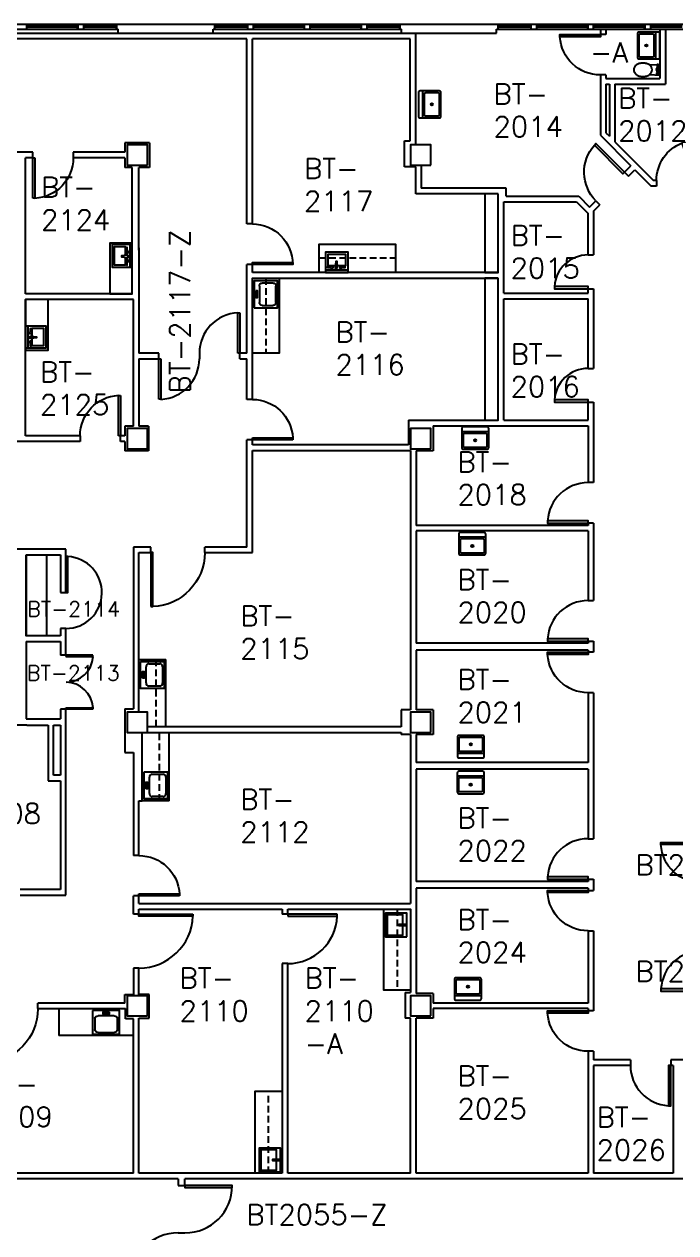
# Model space of a CAD drawing. Extents: x 2988 to 7122, y 18116 to 20102.
# Drawn here: x 4992 to 5572, y 18862 to 19938 of the extents above; entities that cross this region are included whole.
import ezdxf

# ---------------------------------------------------------------- set-up
doc = ezdxf.new("R2010")
doc.units = 0
doc.header["$LTSCALE"] = 48
doc.header["$MEASUREMENT"] = 0
doc.linetypes.add('CENTER', pattern=[2, 1.25, -0.25, 0.25, -0.25])
doc.linetypes.add('HIDDEN2', pattern=[0.1875, 0.125, -0.0625])
doc.layers.get('0').update_dxf_attribs({"linetype": 'CONTINUOUS'})
for name, color, linetype in [('ARDOOR', 7, 'CONTINUOUS'), ('ARROOMNO', 4, 'CONTINUOUS'), ('ARWALL', 7, 'CONTINUOUS'), ('COL', 14, 'CONTINUOUS'), ('EXWALL', 8, 'CONTINUOUS'), ('EXWINDOW', 8, 'CONTINUOUS'), ('MILL', 1, 'CONTINUOUS'), ('MPFIXTURE', 3, 'CONTINUOUS')]:
    doc.layers.add(name, color=color, linetype=linetype)
doc.styles.add('ROMANS', font='romans.shx', dxfattribs={"height": 18})

# ---------------------------------------------------------------- blocks, each defined once
blk = doc.blocks.new('A$C293226A2')
at = {"layer": 'MPFIXTURE'}
for points in [[(0, 18.5), (0, 1.5, 0.414214), (1.5, 0), (22.5, 0, 0.414214), (24, 1.5), (24, 18.5, 0.414214), (22.5, 20), (1.5, 20, 0.414214)], [(22.5, 13.5), (22.5, 2.5, -0.414214), (21.5, 1.5), (2.5, 1.5, -0.414214), (1.5, 2.5), (1.5, 13.5, -0.414214), (2.5, 14.5), (21.5, 14.5, -0.414214)]]:
    blk.add_lwpolyline(points, format="xyb", close=True, dxfattribs=at)
blk.add_lwpolyline([(0, 16), (24, 16)], dxfattribs=at)
for radius in [1, 0.5]:
    blk.add_circle((12, 8), radius, dxfattribs=at)
blk = doc.blocks.new('A$C6C874B1C')
at = {"rotation": 180}
blk.add_blockref('A$C293226A2', (24, 20), dxfattribs=at)
blk = doc.blocks.new('A$C72810195')
at = {"rotation": 270}
blk.add_blockref('A$C6C874B1C', (0, 24), dxfattribs=at)
blk = doc.blocks.new('A$C3389074C')
at = {"rotation": 180}
blk.add_blockref('A$C72810195', (20, 24), dxfattribs=at)
blk = doc.blocks.new('PSYWC1P')
at = {"linetype": 'CONTINUOUS'}
for p, q in [((10.8, 5), (0, 5.6)), ((0.7, 4.6), (0, 4.6)), ((0.7, 3.6), (0, 3.6)), ((1.3, 4.7), (0.8, 4.7)), ((0.8, 3.5), (1.3, 3.5)), ((2.7, 1.3), (2.7, 1.1)), ((1.8, -5.5), (0, -5.6)), ((10.8, -5), (2.5, -5.4))]:
    blk.add_line(p, q, dxfattribs=at)
for p, q in [((1.3, 1.8), (1.3, 1.6)), ((1.7, 1.9), (1.4, 1.9)), ((1.4, 1.5), (1.7, 1.5)), ((1.7, 1.9), (1.7, 3.4)), ((1.7, 1.5), (1.7, 1.5)), ((1.7, 1.1), (1.7, 1.5)), ((2.7, 1.9), (2.7, 3.4)), ((3, 1.9), (2.7, 1.9)), ((2.7, 1.5), (2.7, 1.5)), ((2.7, 1.1), (2.7, 1.5)), ((2.7, 1.5), (3, 1.5)), ((3.5, 4.7), (3, 4.7)), ((3, 3.5), (3.5, 3.5)), ((3, 1.6), (3, 1.8)), ((3.6, 3.6), (3.6, 4.6)), ((1.3, -1.9), (1.3, -2.1)), ((1.6, -1.8), (1.4, -1.8)), ((1.4, -2.2), (1.6, -2.2)), ((1.6, -1.8), (1.6, -1.6)), ((2.7, -1.6), (2.7, -1.8)), ((3, -1.8), (2.7, -1.8)), ((2.7, -2.2), (3, -2.2)), ((3, -2.1), (3, -1.9))]:
    blk.add_line(p, q)
for points in [[(3, 4.7, 0.025815), (3, 4.7, 0.069134), (2.6, 4.8, 0.055334), (2.2, 4.9, 0.055334), (1.7, 4.8, 0.069134), (1.4, 4.7, 0.025815), (1.3, 4.7, 0.164444)], [(1.3, 3.5, 0.025815), (1.4, 3.5, 0.069134), (1.7, 3.4, 0.055334), (2.2, 3.3, 0.055334)], [(2.2, 3.3, 0.055334), (2.6, 3.4, 0.069134), (3, 3.5, 0.024315), (3, 3.5, 0.190567)]]:
    blk.add_lwpolyline(points, format="xyb", dxfattribs=at)
blk.add_lwpolyline([(2.6, -0.2), (2.4, 0.1), (2, 0.1), (1.7, -0.2), (2, -0.6), (2.4, -0.6)], close=True, dxfattribs=at)
at = {"linetype": 'CONTINUOUS', "flags": 128}
blk.add_lwpolyline([(17.5, -7, 0.074368), (21.3, -6.4, 0.085026), (24.2, -5, 0.106278), (26.3, -2.6, 0.128465), (27, 0, 0.128465), (26.3, 2.6, 0.106278), (24.2, 5, 0.085026), (21.3, 6.5, 0.074368), (17.5, 7, 0.074368), (13.8, 6.5, 0.085026), (10.8, 5, 0.106278), (8.7, 2.6, 0.128465), (8, 0, 0.128465), (8.7, -2.6, 0.106278), (10.8, -5, 0.085026), (13.8, -6.4, 0.074368)], format="xyb", close=True, dxfattribs=at)
for points in [[(2.7, -2.2), (2.7, -2.7, -0.414214), (2.7, -2.7), (1.7, -2.7, -0.414214), (1.6, -2.7), (1.6, -2.2)], [(2.3, -2.7), (2.5, -5.5, -1.015015), (1.8, -5.5), (2, -2.7)]]:
    blk.add_lwpolyline(points, format="xyb")
at = {"linetype": 'CONTINUOUS'}
blk.add_circle((2.2, -0.2), 1.45, dxfattribs=at)
for centre, start, end in [((0.8, 4.6), 90, 180), ((0.8, 3.6), 180, 270)]:
    blk.add_arc(centre, 0.0602, start, end, dxfattribs=at)
for centre, start, end in [((1.4, 1.8), 90, 180), ((1.4, 1.6), 180, 270), ((3, 1.8), 0, 90), ((3, 1.6), 270, 0), ((3.5, 4.6), 0, 90), ((3.5, 3.6), 270, 0), ((1.4, -1.9), 90, 180), ((1.4, -2.1), 180, 270), ((3, -1.9), 0, 90), ((3, -2.1), 270, 0)]:
    blk.add_arc(centre, 0.0602, start, end)
blk = doc.blocks.new('I_PLUMB_SINK_KITCHEN_-_SIN')
at = {"color": 0, "linetype": 'BYBLOCK'}
for points in [[(0, 0.5), (1, 0.5), (1, -0.5), (0, -0.5)], [(0.075, -0.123), (0.075, 0.123), (0.145, 0.123), (0.145, -0.123)]]:
    blk.add_lwpolyline(points, close=True, dxfattribs=at)
blk.add_lwpolyline([(0.93, -0.298, -0.414214), (0.81, -0.418), (0.347, -0.418, -0.414214), (0.227, -0.298), (0.227, 0.298, -0.414214), (0.347, 0.418), (0.81, 0.418, -0.414214), (0.93, 0.298)], format="xyb", close=True, dxfattribs=at)
blk = doc.blocks.new('A$C7D8C5F76')
at = {"rotation": 90}
blk.add_blockref('A$C293226A2', (20, 0), dxfattribs=at)
blk = doc.blocks.new('3-00-DR')
at = {"color": 0}
for p, q in [((0, 36), (0, 0)), ((1.8, 36), (0, 36)), ((1.8, 0), (1.8, 36)), ((0, 0), (1.8, 0))]:
    blk.add_line(p, q, dxfattribs=at)
blk.add_arc((-0.1, 0), 36.1, 0.049, 87.097, dxfattribs=at)
blk = doc.blocks.new('4-00-DRS')
at = {"color": 0}
for p, q in [((0, 24), (0, 0)), ((1.2, 24), (0, 24)), ((1.2, 0), (1.2, 24)), ((46.8, 0), (46.8, 24)), ((46.8, 24), (48, 24)), ((48, 24), (48, 0)), ((0, 0), (1.2, 0)), ((48, 0), (46.8, 0))]:
    blk.add_line(p, q, dxfattribs=at)
for centre, start, end in [((-0.1, 0), 0.0602, 86.8766), ((48.1, 0), 93.1234, 179.9398)]:
    blk.add_arc(centre, 24.1, start, end)
blk = doc.blocks.new('4-00-DR')
at = {"color": 0}
blk.add_lwpolyline([(0, 48), (1.8, 48), (1.8, 0), (0, 0)], close=True, dxfattribs=at)
blk.add_arc((-0.1, 0), 48.1, 0.0274, 87.8451, dxfattribs=at)
blk = doc.blocks.new('3-08-DR')
at = {"color": 0}
for p, q in [((0, 44), (0, 0)), ((1.8, 44), (0, 44)), ((1.8, 0), (1.8, 44)), ((0, 0), (1.8, 0))]:
    blk.add_line(p, q, dxfattribs=at)
blk.add_arc((-0.1, 0), 44.1, 0.0327, 87.6426, dxfattribs=at)
blk = doc.blocks.new('A$C2F7B390C')
at = {"color": 0}
for p, q in [((34.2, 0), (34.2, 36)), ((34.2, 36), (36, 36)), ((36, 36), (36, 0)), ((36, 0), (34.2, 0))]:
    blk.add_line(p, q, dxfattribs=at)
blk.add_arc((36.1, 0), 36.1, 92.903, 179.951, dxfattribs=at)
blk = doc.blocks.new('A$C31AD20FD')
at = {"color": 0}
for p, q in [((0, 0), (0, 36)), ((0, 36), (1.7, 36)), ((1.7, 36), (1.7, 0)), ((1.7, 0), (0, 0))]:
    blk.add_line(p, q, dxfattribs=at)
blk.add_arc((-0.1, 36), 36.1, 272.903, 359.951, dxfattribs=at)
blk = doc.blocks.new('A$C750110E8')
at = {"layer": 'ARDOOR'}
blk.add_lwpolyline([(0, 32), (1.7, 32), (1.7, 64), (0, 64)], close=True, dxfattribs=at)
blk.add_arc((0, 32), 32, 270, 86.8651, dxfattribs=at)
blk = doc.blocks.new('A$C53034709')
at = {"layer": 'ARDOOR'}
blk.add_lwpolyline([(0, 42), (0, 40.3), (42, 40.3), (42, 42)], close=True, dxfattribs=at)
at = {"layer": 'ARDOOR', "flags": 128}
blk.add_lwpolyline([(0, 42), (0, 40.3), (42, 40.3), (42, 42)], close=True, dxfattribs=at)
at = {"layer": 'ARDOOR'}
blk.add_arc((0, 42), 42, 270, 0, dxfattribs=at)
blk = doc.blocks.new('A$C08421CA5')
at = {"layer": 'ARDOOR', "flags": 128}
blk.add_lwpolyline([(42, 0), (42, 1.7), (0, 1.7), (0, 0)], close=True, dxfattribs=at)
at = {"layer": 'ARDOOR'}
blk.add_arc((42, 0), 42, 90, 180, dxfattribs=at)
blk = doc.blocks.new('A$C2AC81C6F')
at = {"layer": 'MPFIXTURE', "linetype": 'CONTINUOUS'}
blk.add_line((16, 20), (16, 0), dxfattribs=at)
for points in [[(18, 20), (0, 20), (0, 0), (18, 0)], [(14.3, 10.7), (12.3, 10.7), (9.3, 10.2), (8.3, 10.2), (8.3, 9.2), (9.3, 9.2), (12.3, 8.7), (14.3, 8.7), (14.3, 10.7)], [(14.3, 6.7), (12.3, 6.7), (12.3, 4.7), (13.1, 4.7), (13.1, 1.7), (13.6, 1.7), (13.6, 4.7), (14.3, 4.7), (14.3, 6.7)]]:
    blk.add_lwpolyline(points, close=True, dxfattribs=at)
for points in [[(12, 10.7), (12, 18), (2, 18), (2, 2), (12, 2), (12, 8.8)], [(14.3, 14.6), (13.6, 14.6), (13.6, 17.6), (13.1, 17.6), (13.1, 14.6), (12.3, 14.6), (12.3, 12.6), (14.3, 12.7), (14.3, 14.6)]]:
    blk.add_lwpolyline(points, dxfattribs=at)
blk = doc.blocks.new('A$C5D2864C5')
at = {"layer": 'MPFIXTURE', "linetype": 'CONTINUOUS'}
blk.add_line((2, 20), (2, 0), dxfattribs=at)
blk.add_lwpolyline([(0, 20), (18, 20), (18, 0), (0, 0)], close=True, dxfattribs=at)
at = {"layer": 'MPFIXTURE', "linetype": 'CONTINUOUS', "flags": 128}
blk.add_lwpolyline([(3.7, 14.6), (4.4, 14.6), (4.4, 17.6), (4.9, 17.6), (4.9, 14.6), (5.7, 14.6), (5.7, 12.6), (3.7, 12.7), (3.7, 14.6)], dxfattribs=at)
at = {"layer": 'MPFIXTURE', "linetype": 'CONTINUOUS'}
blk.add_lwpolyline([(6, 10.7), (6, 18), (16, 18), (16, 2), (6, 2), (6, 8.8)], dxfattribs=at)
at = {"layer": 'MPFIXTURE', "linetype": 'CONTINUOUS', "flags": 128}
for points in [[(3.7, 10.7), (5.7, 10.7), (8.7, 10.2), (9.7, 10.2), (9.7, 9.2), (8.7, 9.2), (5.7, 8.7), (3.7, 8.7), (3.7, 10.7)], [(3.7, 6.7), (5.7, 6.7), (5.7, 4.7), (4.9, 4.7), (4.9, 1.7), (4.4, 1.7), (4.4, 4.7), (3.7, 4.7), (3.7, 6.7)]]:
    blk.add_lwpolyline(points, close=True, dxfattribs=at)
blk = doc.blocks.new('A$C158130C5')
at = {"layer": 'MPFIXTURE', "elevation": 0.2}
for points in [[(19, 0), (19, 21), (0, 21), (0, 0)], [(17.8, 10), (17.8, 11), (11.8, 11), (11.8, 10)]]:
    blk.add_lwpolyline(points, close=True, dxfattribs=at)
blk.add_lwpolyline([(15.5, 11), (15.5, 19.5), (1.5, 19.5), (1.5, 1.5), (15.5, 1.5), (15.5, 10)], dxfattribs=at)
blk = doc.blocks.new('A$C1F106EAE')
at = {"layer": 'MPFIXTURE', "elevation": 0.2}
for points in [[(19, 0), (19, 21), (0, 21), (0, 0)], [(17.8, 10), (17.8, 11), (11.8, 11), (11.8, 10)]]:
    blk.add_lwpolyline(points, close=True, dxfattribs=at)
blk.add_lwpolyline([(15.5, 11), (15.5, 19.5), (1.5, 19.5), (1.5, 1.5), (15.5, 1.5), (15.5, 10)], dxfattribs=at)
blk = doc.blocks.new('A$C7D2E7780')
at = {"layer": 'MPFIXTURE'}
for points in [[(0, 18.5), (0, 1.5, 0.414214), (1.5, 0), (22.5, 0, 0.414214), (24, 1.5), (24, 18.5, 0.414214), (22.5, 20), (1.5, 20, 0.414214)], [(22.5, 13.5), (22.5, 2.5, -0.414214), (21.5, 1.5), (2.5, 1.5, -0.414214), (1.5, 2.5), (1.5, 13.5, -0.414214), (2.5, 14.5), (21.5, 14.5, -0.414214)]]:
    blk.add_lwpolyline(points, format="xyb", close=True, dxfattribs=at)
blk.add_lwpolyline([(0, 16), (24, 16)], dxfattribs=at)
for radius in [1, 0.5]:
    blk.add_circle((12, 8), radius, dxfattribs=at)
blk = doc.blocks.new('A$C6E5E76B6')
at = {"layer": 'MPFIXTURE'}
for points in [[(0, 18.5), (0, 1.5, 0.414214), (1.5, 0), (22.5, 0, 0.414214), (24, 1.5), (24, 18.5, 0.414214), (22.5, 20), (1.5, 20, 0.414214)], [(22.5, 13.5), (22.5, 2.5, -0.414214), (21.5, 1.5), (2.5, 1.5, -0.414214), (1.5, 2.5), (1.5, 13.5, -0.414214), (2.5, 14.5), (21.5, 14.5, -0.414214)]]:
    blk.add_lwpolyline(points, format="xyb", close=True, dxfattribs=at)
blk.add_lwpolyline([(0, 16), (24, 16)], dxfattribs=at)
for radius in [1, 0.5]:
    blk.add_circle((12, 8), radius, dxfattribs=at)

msp = doc.modelspace()

# ---------------------------------------------------------------- linework, layer by layer
at = {"layer": 'ARDOOR'}
for p, q in [((5147.8, 19644.7), (5147.8, 19639.7)), ((5129, 18861.6), (5135, 18861.6))]:
    msp.add_line(p, q, dxfattribs=at)
at = {"layer": 'ARDOOR', "flags": 128}
for points in [[(5505, 19892.5, -0.39805), (5469, 19926.5), (5469, 19928.5), (5505, 19928.5), (5505, 19926.5), (5469, 19926.5)], [(5555, 19798.5, -0.310255), (5578, 19832.1), (5579.9, 19832.7), (5591, 19798.5), (5589.1, 19797.8), (5578, 19832.1)], [(5501.1, 19780.5, -0.39805), (5499.7, 19829.9), (5501.1, 19831.4), (5526.5, 19805.9), (5525.1, 19804.5), (5499.7, 19829.9)], [(5494, 19732.2, 0.394848), (5464, 19704.2), (5464, 19702.2), (5494, 19702.2), (5494, 19704.2), (5464, 19704.2), (5464, 19702.2)], [(5494, 19631.2, 0.394848), (5464, 19603.2), (5464, 19601.2), (5494, 19601.2), (5494, 19603.2), (5464, 19603.2), (5464, 19601.2)], [(5494, 19529.5, 0.39805), (5458, 19495.5), (5458, 19493.5), (5494, 19493.5), (5494, 19495.5), (5458, 19495.5)], [(5494, 19424.5, 0.39805), (5458, 19390.5), (5458, 19388.5), (5494, 19388.5), (5494, 19390.5), (5458, 19390.5)], [(5494, 19342.5, -0.39805), (5458, 19376.5), (5458, 19378.5), (5494, 19378.5), (5494, 19376.5), (5458, 19376.5)], [(5494, 19212.5, 0.39805), (5458, 19178.5), (5458, 19176.5), (5494, 19176.5), (5494, 19178.5), (5458, 19178.5)], [(5595, 19173.2, -0.39805), (5559, 19207.2), (5559, 19209.2), (5595, 19209.2), (5595, 19207.2), (5559, 19207.2)], [(5494, 19130.5, -0.39805), (5458, 19164.5), (5458, 19166.5), (5494, 19166.5), (5494, 19164.5), (5458, 19164.5)], [(5595, 19112.7, 0.39805), (5559, 19078.7), (5559, 19076.7), (5595, 19076.7), (5595, 19078.7), (5559, 19078.7)], [(5494, 19023.2, -0.39805), (5458, 19057.2), (5458, 19059.2), (5494, 19059.2), (5494, 19057.2), (5458, 19057.2)], [(5531.7, 19010.7, 0.39805), (5565.7, 18974.8), (5567.7, 18974.7), (5567.7, 19010.7), (5565.7, 19010.7), (5565.7, 18974.8)]]:
    msp.add_lwpolyline(points, format="xyb", dxfattribs=at)
at = {"layer": 'ARDOOR'}
msp.add_lwpolyline([(5195, 19723.8), (5195, 19725.5), (5231, 19725.5), (5231, 19723.8)], close=True, dxfattribs=at)
msp.add_lwpolyline([(5195, 19723.8), (5195, 19725.5), (5231, 19725.5), (5231, 19723.8)], close=True, dxfattribs=at)
at = {"layer": 'ARDOOR', "extrusion": (0, 0, -1)}
msp.add_arc((-5195, 19723.8), 36, 90, 180, dxfattribs=at)
at = {"layer": 'ARWALL', "linetype": 'CONTINUOUS'}
for p, q in [((5340.5, 19830.2), (5340.5, 19929.7)), ((5505, 19933.2), (5505, 19928.5)), ((5510, 19933.2), (5510, 19928.5)), ((5558, 19933.2), (5558, 19889.2)), ((5563, 19933.2), (5563, 19884.2)), ((5190, 19759.8), (5190, 19924.7)), ((5195, 19759.8), (5195, 19924.7)), ((5335.5, 19833.7), (5335.5, 19924.7)), ((5510, 19928.5), (5505, 19928.5)), ((5505, 19892.5), (5505, 19838.8)), ((5510, 19892.5), (5505, 19892.5)), ((5510, 19892.5), (5510, 19889.2)), ((5510, 19889.2), (5558, 19889.2)), ((5510, 19884.2), (5513, 19884.2)), ((5510, 19884.2), (5510, 19840.9)), ((5513, 19884.2), (5513, 19837.9)), ((5518, 19884.2), (5563, 19884.2)), ((5518, 19884.2), (5518, 19832.9)), ((5505, 19838.8), (5532.2, 19811.6)), ((5510, 19840.9), (5513, 19837.9)), ((5518, 19832.9), (5552.4, 19798.5)), ((4999.5, 19823.7), (4952, 19823.7)), ((4999.5, 19818.7), (4999.5, 19823.7)), ((5081.5, 19823.7), (5035.5, 19823.7)), ((5035.5, 19823.7), (5035.5, 19818.7)), ((5103.5, 19832.2), (5081.5, 19832.2)), ((5081.5, 19832.2), (5081.5, 19823.7)), ((5103.5, 19832.2), (5103.5, 19810.2)), ((4993, 19697.7), (4993, 19818.7)), ((4999.5, 19818.7), (4993, 19818.7)), ((5081.5, 19818.7), (5035.5, 19818.7)), ((5081.5, 19818.7), (5081.5, 19810.2)), ((5345.5, 19812.2), (5345.5, 19791.7)), ((5345.5, 19812.2), (5345.5, 19791.7)), ((5526.5, 19805.9), (5532.2, 19811.6)), ((5088, 19810.2), (5081.5, 19810.2)), ((5088, 19697.7), (5088, 19810.2)), ((5094, 19736.6), (5094, 19810.2)), ((5103.5, 19810.2), (5094, 19810.2)), ((5526.5, 19805.9), (5530.1, 19802.4)), ((5530.1, 19802.4), (5535.7, 19808)), ((5535.7, 19808), (5550.3, 19793.5)), ((5421, 19791.7), (5345.5, 19791.7)), ((5421, 19791.7), (5345.5, 19791.7)), ((5421, 19784.5), (5421, 19791.7)), ((5421, 19784.5), (5421, 19791.7)), ((5555, 19793.5), (5550.3, 19793.5)), ((5555, 19798.5), (5552.4, 19798.5)), ((5555, 19798.5), (5555, 19793.5)), ((5414, 19786.7), (5340.5, 19786.7)), ((5414, 19716.7), (5414, 19786.7)), ((5419, 19698.2), (5419, 19779.5)), ((5419, 19779.5), (5483.7, 19779.5)), ((5421, 19784.5), (5485.8, 19784.5)), ((5483.7, 19779.5), (5494, 19769.2)), ((5485.8, 19784.5), (5495.4, 19774.8)), ((5495.4, 19774.8), (5501.1, 19780.5)), ((5501.1, 19780.5), (5504.6, 19776.9)), ((5494, 19732.2), (5494, 19769.2)), ((5499, 19771.3), (5504.6, 19776.9)), ((5499, 19771.3), (5499, 19732.2)), ((5094, 19738.6), (5094, 19644.7)), ((5494, 19732.2), (5499, 19732.2)), ((5190, 19644.7), (5190, 19723.8)), ((5195, 19716.7), (5195, 19723.8)), ((5414, 19716.7), (5195, 19716.7)), ((5414, 19716.7), (5195, 19716.7)), ((5195, 19711.7), (5414, 19711.7)), ((5195, 19711.7), (5414, 19711.7)), ((5195, 19603.6), (5195, 19711.7)), ((5414, 19585.2), (5414, 19711.7)), ((5088, 19697.7), (4993, 19697.7)), ((5419, 19698.2), (5494, 19698.2)), ((5419, 19693.2), (5494, 19693.2)), ((5419, 19585.2), (5419, 19693.2)), ((5494, 19698.2), (5494, 19702.2)), ((5494, 19702.2), (5499, 19702.2)), ((5494, 19631.2), (5494, 19693.2)), ((5499, 19702.2), (5499, 19631.2)), ((5089, 19692.5), (4993, 19692.5)), ((4993, 19571.2), (4993, 19692.5)), ((5089, 19579.7), (5089, 19692.5)), ((5111.8, 19644.7), (5094, 19644.7)), ((5094, 19639.7), (5111.8, 19639.7)), ((5094, 19639.7), (5094, 19579.7)), ((5190, 19644.7), (5183.8, 19644.7)), ((5183.8, 19639.7), (5190, 19639.7)), ((5190, 19644.7), (5185.8, 19644.7)), ((5185.8, 19639.7), (5190, 19639.7)), ((5190, 19603.6), (5190, 19639.7)), ((5494, 19631.2), (5499, 19631.2)), ((5494, 19585.2), (5494, 19603.2)), ((5494, 19601.2), (5499, 19601.2)), ((5499, 19601.2), (5499, 19529.5)), ((5334, 19585.2), (5414, 19585.2)), ((5419, 19585.2), (5494, 19585.2)), ((5089, 19579.7), (5081.5, 19579.7)), ((5081.5, 19579.7), (5081.5, 19571.2)), ((5102.5, 19579.7), (5094, 19579.7)), ((5102.5, 19579.7), (5102.5, 19557.7)), ((5356, 19580.2), (5494, 19580.2)), ((5356, 19580.2), (5356, 19557.7)), ((5494, 19580.2), (5494, 19529.5)), ((5041.5, 19566.2), (4985, 19566.2)), ((5041.5, 19571.2), (4993, 19571.2)), ((5041.5, 19571.2), (5041.5, 19566.2)), ((5081.5, 19571.2), (5077.5, 19571.2)), ((5077.5, 19566.2), (5077.5, 19571.2)), ((5081.5, 19566.2), (5077.5, 19566.2)), ((5081.5, 19566.2), (5081.5, 19557.7)), ((5190, 19494.8), (5190, 19567.6)), ((5190, 19494.8), (5190, 19565.6)), ((5195, 19563.2), (5195, 19567.6)), ((5102.5, 19557.7), (5081.5, 19557.7)), ((5334, 19563.2), (5195, 19563.2)), ((5195, 19494.8), (5195, 19558.2)), ((5195, 19558.2), (5336, 19558.2)), ((5195, 19494.8), (5195, 19558.2)), ((5336, 19558.2), (5336, 19327.2)), ((5356, 19557.7), (5341, 19557.7)), ((5341, 19557.7), (5341, 19491.5)), ((5190, 19472.2), (5190, 19526.2)), ((5190, 19472.2), (5190, 19526.2)), ((5195, 19467.2), (5195, 19526.2)), ((5195, 19467.2), (5195, 19526.2)), ((5499, 19529.5), (5494, 19529.5)), ((5494, 19491.5), (5341, 19491.5)), ((5494, 19493.5), (5494, 19491.5)), ((5499, 19493.5), (5494, 19493.5)), ((5499, 19493.5), (5499, 19424.5)), ((5494, 19486.5), (5341, 19486.5)), ((5341, 19486.5), (5341, 19386.5)), ((5341, 19486.5), (5341, 19386.5)), ((5494, 19486.5), (5494, 19424.5)), ((5029, 19470.2), (4930.5, 19470.2)), ((5029, 19431.7), (5029, 19470.2)), ((5089, 19472.2), (5089, 19328.2)), ((5104.6, 19472.2), (5089, 19472.2)), ((5094, 19409.1), (5094, 19467.2)), ((5094, 19467.2), (5104.6, 19467.2)), ((5190, 19472.2), (5152.6, 19472.2)), ((5152.6, 19467.2), (5195, 19467.2)), ((4993.5, 19465.2), (4993.5, 19393.2)), ((4993.5, 19465.2), (5024, 19465.2)), ((5024, 19465.2), (5024, 19431.7)), ((5024, 19431.7), (5029, 19431.7)), ((5494, 19424.5), (5499, 19424.5)), ((5094, 19374.7), (5094, 19414.1)), ((5024, 19393.2), (4993.5, 19393.2)), ((5029, 19399.7), (5024, 19399.7)), ((5024, 19399.7), (5024, 19393.2)), ((5029, 19375.8), (5029, 19399.7)), ((4993.5, 19388.2), (5024, 19388.2)), ((4993.5, 19388.2), (4993.5, 19319.2)), ((5024, 19388.2), (5024, 19375.8)), ((5494, 19386.5), (5341, 19386.5)), ((5494, 19388.5), (5499, 19388.5)), ((5494, 19388.5), (5494, 19386.5)), ((5499, 19388.5), (5499, 19378.5)), ((5094, 19325.2), (5094, 19374.7)), ((5494, 19380.5), (5341, 19380.5)), ((5341, 19380.5), (5341, 19327.2)), ((5494, 19380.5), (5494, 19378.5)), ((5499, 19378.5), (5494, 19378.5)), ((5494, 19342.5), (5494, 19280.5)), ((5499, 19342.5), (5494, 19342.5)), ((5499, 19342.5), (5499, 19212.5)), ((5024, 19327.8), (5024, 19319.2)), ((5029, 19162.2), (5029, 19327.8)), ((5327.5, 19327.2), (5327.5, 19312.2)), ((5336, 19327.2), (5327.5, 19327.2)), ((5356, 19327.2), (5341, 19327.2)), ((5356, 19327.2), (5356, 19305.2)), ((4993.5, 19319.2), (5024, 19319.2)), ((4994, 19313.7), (4952, 19313.7)), ((4994, 19313.7), (5013, 19313.7)), ((5013, 19313.7), (5013, 19264.1)), ((5018, 19313.7), (5024, 19313.7)), ((5018, 19269.1), (5018, 19313.7)), ((5024, 19313.7), (5024, 19269.1)), ((5327.5, 19312.2), (5101.5, 19312.2)), ((5101.5, 19307.2), (5327.5, 19307.2)), ((5327.5, 19307.2), (5327.5, 19305.2)), ((5336, 19305.2), (5327.5, 19305.2)), ((5336, 19305.2), (5336, 19263.2)), ((5356, 19305.2), (5341, 19305.2)), ((5341, 19305.2), (5341, 19280.5)), ((5089, 19289.2), (5089, 19197.5)), ((5494, 19280.5), (5341, 19280.5)), ((5494, 19274.5), (5341, 19274.5)), ((5341, 19274.5), (5341, 19174.5)), ((5494, 19274.5), (5494, 19212.5)), ((5013, 19264.1), (5024, 19264.1)), ((5024, 19269.1), (5018, 19269.1)), ((5024, 19264.1), (5024, 19167.2)), ((5336, 19263.2), (5336, 19154.7)), ((5094, 19197.5), (5094, 19246.2)), ((5494, 19212.5), (5499, 19212.5)), ((5494, 19176.5), (5494, 19174.5)), ((5494, 19176.5), (5499, 19176.5)), ((5499, 19176.5), (5499, 19166.5)), ((5024, 19167.2), (4988.2, 19167.2)), ((5494, 19174.5), (5341, 19174.5)), ((5494, 19168.5), (5341, 19168.5)), ((5341, 19168.5), (5341, 19074.7)), ((5494, 19168.5), (5494, 19166.5)), ((5494, 19166.5), (5499, 19166.5)), ((4988.2, 19162.2), (5029, 19162.2)), ((5089, 19145.3), (5089, 19161.5)), ((5094, 19154.7), (5094, 19161.5)), ((5094, 19154.7), (5336, 19154.7)), ((5094, 19149.7), (5221.5, 19149.7)), ((5094, 19145.3), (5094, 19149.7)), ((5221.5, 19149.7), (5221.5, 19145.3)), ((5226.5, 19149.7), (5336, 19149.7)), ((5226.5, 19145.3), (5226.5, 19149.7)), ((5336, 19149.7), (5336, 19075.7)), ((5494, 19130.5), (5499, 19130.5)), ((5494, 19130.5), (5494, 19066.2)), ((5499, 19130.5), (5499, 19059.2)), ((5221.5, 19101.3), (5221.5, 18914.7)), ((5226.5, 18914.7), (5226.5, 19101.3)), ((5089, 19097.3), (5089, 19073.7)), ((5094, 19073.7), (5094, 19097.3)), ((5331, 19075.7), (5331, 19052.7)), ((5356, 19074.7), (5341, 19074.7)), ((5356, 19074.7), (5356, 19066.2)), ((5081.5, 19066.2), (5004, 19066.2)), ((5004, 19061.2), (5082, 19061.2)), ((5494, 19066.2), (5356, 19066.2)), ((5494, 19061.2), (5356, 19061.2)), ((5356, 19061.2), (5356, 19052.7)), ((5494, 19061.2), (5494, 19059.2)), ((5499, 19059.2), (5494, 19059.2)), ((5089, 18914.7), (5089, 19052.2)), ((5094, 18914.7), (5094, 19052.7)), ((5336, 19052.7), (5331, 19052.7)), ((5336, 18914.7), (5336, 19052.7)), ((5341, 18914.7), (5341, 19052.7)), ((5356, 19052.7), (5341, 19052.7)), ((5494, 19023.2), (5494, 18914.7)), ((5499, 19023.2), (5494, 19023.2)), ((5499, 19023.2), (5499, 19015.7)), ((5531.7, 19015.7), (5499, 19015.7)), ((5531.7, 19015.7), (5531.7, 19010.7)), ((5567.7, 19015.7), (5567.7, 19010.7)), ((5606.7, 19015.7), (5567.7, 19015.7)), ((5499, 19010.7), (5499, 18914.7)), ((5531.7, 19010.7), (5499, 19010.7)), ((5569.7, 19010.7), (5567.7, 19010.7)), ((5569.7, 19010.7), (5569.7, 18914.7)), ((5129, 18909.7), (4782.2, 18909.7)), ((5089, 18914.7), (4904.6, 18914.7)), ((5221.5, 18914.7), (5094, 18914.7)), ((5129, 18909.7), (5129, 18905.6)), ((5129, 18909.7), (5129, 18903.6)), ((5852.5, 18909.7), (5135, 18909.7)), ((5135, 18905.6), (5135, 18909.7)), ((5135, 18903.6), (5135, 18909.7)), ((5336, 18914.7), (5226.5, 18914.7)), ((5494, 18914.7), (5341, 18914.7)), ((5569.7, 18914.7), (5499, 18914.7)), ((5129, 18903.6), (5135, 18903.6))]:
    msp.add_line(p, q, dxfattribs=at)
at = {"layer": 'ARWALL'}
for p, q in [((5330.5, 19810.7), (5330.5, 19833.7)), ((5330.5, 19833.7), (5335.5, 19833.7)), ((5340.5, 19810.7), (5330.5, 19810.7)), ((5340.5, 19786.7), (5340.5, 19810.7)), ((5195, 19759.8), (5190, 19759.8)), ((5195, 19723.8), (5190, 19723.8)), ((5111.8, 19639.7), (5111.8, 19644.7)), ((5183.8, 19639.7), (5183.8, 19644.7)), ((5195, 19603.6), (5190, 19603.6)), ((5334, 19585.2), (5334, 19563.2)), ((5195, 19567.6), (5190, 19567.6)), ((5104.6, 19467.2), (5104.6, 19472.2)), ((5152.6, 19467.2), (5152.6, 19472.2)), ((5029, 19375.8), (5024, 19375.8)), ((5029, 19327.8), (5024, 19327.8)), ((5081.5, 19328.2), (5089, 19328.2)), ((5081.5, 19328.2), (5081.5, 19289.2)), ((5097, 19246.2), (5097, 19307.2)), ((5081.5, 19289.2), (5089, 19289.2)), ((5094, 19246.2), (5097, 19246.2)), ((5094, 19197.5), (5089, 19197.5)), ((5094, 19161.5), (5089, 19161.5)), ((5094, 19145.3), (5089, 19145.3)), ((5226.5, 19145.3), (5221.5, 19145.3)), ((5226.5, 19101.3), (5221.5, 19101.3)), ((5094, 19097.3), (5089, 19097.3)), ((5081.5, 19066.2), (5081.5, 19073.7)), ((5081.5, 19073.7), (5089, 19073.7)), ((5103, 19073.7), (5094, 19073.7)), ((5103, 19052.7), (5103, 19073.7)), ((5331, 19075.7), (5336, 19075.7)), ((5004, 19061.2), (5004, 19066.2)), ((5082, 19052.2), (5082, 19061.2)), ((5089, 19052.2), (5082, 19052.2)), ((5094, 19052.7), (5103, 19052.7))]:
    msp.add_line(p, q, dxfattribs=at)
for points in [[(5190, 19924.7), (4539.5, 19924.7)], [(5335.5, 19924.7), (5195, 19924.7)]]:
    msp.add_lwpolyline(points, dxfattribs=at)
at = {"layer": 'COL', "linetype": 'CONTINUOUS'}
for points in [[(5101.5, 19812.2), (5101.5, 19830.2), (5083.5, 19830.2), (5083.5, 19812.2), (5101.5, 19812.2)], [(5354, 19812.2), (5354, 19830.2), (5336, 19830.2), (5336, 19812.2), (5354, 19812.2)], [(5101.5, 19559.7), (5101.5, 19577.7), (5083.5, 19577.7), (5083.5, 19559.7), (5101.5, 19559.7)], [(5354, 19559.7), (5354, 19577.7), (5336, 19577.7), (5336, 19559.7), (5354, 19559.7)], [(5101.5, 19307.2), (5101.5, 19325.2), (5083.5, 19325.2), (5083.5, 19307.2), (5101.5, 19307.2)], [(5354, 19307.2), (5354, 19325.2), (5336, 19325.2), (5336, 19307.2), (5354, 19307.2)], [(5101.5, 19054.7), (5101.5, 19072.7), (5083.5, 19072.7), (5083.5, 19054.7), (5101.5, 19054.7)], [(5354, 19054.7), (5354, 19072.7), (5336, 19072.7), (5336, 19054.7), (5354, 19054.7)]]:
    msp.add_lwpolyline(points, dxfattribs=at)
at = {"layer": 'EXWALL'}
for p, q in [((4116, 19937.7), (5917.5, 19937.7)), ((4873.5, 19929.7), (5075.5, 19929.7)), ((4958, 19933.2), (5075.5, 19933.2)), ((5075.5, 19929.7), (5328, 19929.7)), ((5160, 19933.2), (5328, 19933.2)), ((5160, 19929.7), (5160, 19933.2)), ((5328, 19929.7), (5412.5, 19929.7)), ((5412.5, 19933.2), (5580.5, 19933.2)), ((5412.5, 19929.7), (5412.5, 19933.2))]:
    msp.add_line(p, q, dxfattribs=at)
at = {"layer": 'EXWALL', "linetype": 'CONTINUOUS'}
msp.add_line((5075.5, 19929.7), (5075.5, 19933.2), dxfattribs=at)
at = {"layer": 'EXWALL', "linetype": 'CENTER'}
msp.add_line((5328, 19929.7), (5328, 19933.2), dxfattribs=at)
at = {"layer": 'EXWINDOW'}
for p, q in [((4994, 19933.2), (4994, 19937.7)), ((4995, 19936), (4994, 19936)), ((4995, 19935), (4994, 19935)), ((5038.5, 19936), (4995, 19936)), ((4995, 19935), (4995, 19936)), ((5038.5, 19935), (4995, 19935)), ((5038.5, 19936), (5039.5, 19936)), ((5038.5, 19935), (5038.5, 19936)), ((5038.5, 19935), (5039.5, 19935)), ((5039.5, 19937.7), (5039.5, 19933.2)), ((5044.5, 19937.7), (5044.5, 19933.2)), ((5045.5, 19936), (5044.5, 19936)), ((5045.5, 19935), (5044.5, 19935)), ((5073, 19936), (5045.5, 19936)), ((5045.5, 19935), (5045.5, 19936)), ((5073, 19935), (5045.5, 19935)), ((5073, 19935), (5073, 19936)), ((5073, 19936), (5074, 19936)), ((5073, 19935), (5074, 19935)), ((5074, 19937.7), (5074, 19933.2)), ((5161.5, 19933.2), (5161.5, 19937.7)), ((5162.5, 19936), (5161.5, 19936)), ((5162.5, 19935), (5161.5, 19935)), ((5190, 19936), (5162.5, 19936)), ((5162.5, 19935), (5162.5, 19936)), ((5190, 19935), (5162.5, 19935)), ((5190, 19935), (5190, 19936)), ((5190, 19936), (5191, 19936)), ((5190, 19935), (5191, 19935)), ((5191, 19933.2), (5191, 19937.7)), ((5196, 19933.2), (5196, 19937.7)), ((5197, 19936), (5196, 19936)), ((5197, 19935), (5196, 19935)), ((5240.5, 19936), (5197, 19936)), ((5197, 19935), (5197, 19936)), ((5240.5, 19935), (5197, 19935)), ((5240.5, 19936), (5241.5, 19936)), ((5240.5, 19935), (5240.5, 19936)), ((5240.5, 19935), (5241.5, 19935)), ((5241.5, 19933.2), (5241.5, 19937.7)), ((5246.5, 19933.2), (5246.5, 19937.7)), ((5247.5, 19936), (5246.5, 19936)), ((5247.5, 19935), (5246.5, 19935)), ((5247.5, 19935), (5247.5, 19936)), ((5291, 19936), (5247.5, 19936)), ((5291, 19935), (5247.5, 19935)), ((5291, 19935), (5291, 19936)), ((5291, 19936), (5292, 19936)), ((5291, 19935), (5292, 19935)), ((5292, 19937.7), (5292, 19933.2)), ((5297, 19937.7), (5297, 19933.2)), ((5298, 19936), (5297, 19936)), ((5298, 19935), (5297, 19935)), ((5325.5, 19936), (5298, 19936)), ((5298, 19935), (5298, 19936)), ((5325.5, 19935), (5298, 19935)), ((5325.5, 19936), (5326.5, 19936)), ((5325.5, 19935), (5325.5, 19936)), ((5325.5, 19935), (5326.5, 19935)), ((5326.5, 19937.7), (5326.5, 19933.2)), ((5414, 19933.2), (5414, 19937.7)), ((5415, 19936), (5414, 19936)), ((5415, 19935), (5414, 19935)), ((5442.5, 19936), (5415, 19936)), ((5415, 19935), (5415, 19936)), ((5442.5, 19935), (5415, 19935)), ((5442.5, 19936), (5443.5, 19936)), ((5442.5, 19935), (5442.5, 19936)), ((5442.5, 19935), (5443.5, 19935)), ((5443.5, 19933.2), (5443.5, 19937.7)), ((5448.5, 19933.2), (5448.5, 19937.7)), ((5449.5, 19936), (5448.5, 19936)), ((5449.5, 19935), (5448.5, 19935)), ((5493, 19936), (5449.5, 19936)), ((5449.5, 19935), (5449.5, 19936)), ((5493, 19935), (5449.5, 19935)), ((5493, 19935), (5493, 19936)), ((5493, 19936), (5494, 19936)), ((5493, 19935), (5494, 19935)), ((5494, 19933.2), (5494, 19937.7)), ((5499, 19933.2), (5499, 19937.7)), ((5500, 19936), (5499, 19936)), ((5500, 19935), (5499, 19935)), ((5543.5, 19936), (5500, 19936)), ((5500, 19935), (5500, 19936)), ((5543.5, 19935), (5500, 19935)), ((5543.5, 19936), (5544.5, 19936)), ((5543.5, 19935), (5543.5, 19936)), ((5543.5, 19935), (5544.5, 19935)), ((5544.5, 19937.7), (5544.5, 19933.2)), ((5549.5, 19937.7), (5549.5, 19933.2)), ((5550.5, 19936), (5549.5, 19936)), ((5550.5, 19935), (5549.5, 19935)), ((5550.5, 19935), (5550.5, 19936)), ((5578, 19936), (5550.5, 19936)), ((5578, 19935), (5550.5, 19935))]:
    msp.add_line(p, q, dxfattribs=at)
at = {"layer": 'MILL', "linetype": 'HIDDEN2'}
for p, q in [((5254.5, 19729.7), (5322.5, 19729.7)), ((5207, 19711.7), (5207, 19644.7)), ((5207, 19711.7), (5207, 19644.7)), ((5109, 19372.2), (5109, 19312.5)), ((5112, 19306.2), (5112, 19246.5)), ((5324, 19149.7), (5324, 19077.7)), ((5209.5, 18914.7), (5209.5, 18987.7))]:
    msp.add_line(p, q, dxfattribs=at)
at = {"layer": 'MILL'}
for p, q in [((5094, 19372.2), (5118, 19372.2)), ((5118, 19312.2), (5118, 19372.2)), ((5097, 19307.2), (5121, 19307.2)), ((5121, 19246.2), (5121, 19307.2)), ((5121, 19246.2), (5097, 19246.2)), ((5022.5, 19061.2), (5022.5, 19037.2)), ((5089, 19037.2), (5022.5, 19037.2))]:
    msp.add_line(p, q, dxfattribs=at)
for points in [[(5414, 19786.7), (5402, 19786.7), (5402, 19716.7), (5414, 19716.7)], [(5088, 19742.7), (5068, 19742.7), (5068, 19697.7), (5088, 19697.7)], [(5254.5, 19716.7), (5254.5, 19741.7), (5322.5, 19741.7), (5322.5, 19716.7)], [(5195, 19711.7), (5195, 19711.7), (5219, 19711.7), (5219, 19644.7), (5195, 19644.7)], [(5195, 19711.7), (5195, 19711.7), (5219, 19711.7), (5219, 19644.7), (5195, 19644.7)], [(5195, 19711.7), (5195, 19711.7), (5219, 19711.7), (5219, 19644.7), (5195, 19644.7)], [(5414, 19711.7), (5402, 19711.7), (5402, 19585.2), (5414, 19585.2)], [(4993, 19647.5), (5013, 19647.5), (5013, 19692.5), (4993, 19692.5)], [(4993.5, 19465.2), (5011.5, 19465.2), (5011.5, 19393.2), (4993.5, 19393.2)], [(5336, 19077.7), (5336, 19077.7), (5312, 19077.7), (5312, 19149.7), (5336, 19149.7)], [(5221.5, 18914.7), (5221.5, 18914.7), (5197.5, 18914.7), (5197.5, 18987.7), (5221.5, 18987.7)]]:
    msp.add_lwpolyline(points, close=True, dxfattribs=at)

# ---------------------------------------------------------------- block references
at = {"layer": 'ARDOOR', "xscale": -1}
for name, p, rotation in [('3-00-DR', (4999.5, 19818.7), 180), ('3-00-DR', (5195, 19567.6), 270), ('4-00-DR', (5104.6, 19467.2), 180), ('3-00-DR', (5094, 19161.5), 270), ('4-00-DR', (4956, 19061.2), 180)]:
    msp.add_blockref(name, p, dxfattribs=dict(at, rotation=rotation))
at = {"layer": 'ARDOOR'}
for name, p in [('A$C2F7B390C', (5147.8, 19644.7)), ('A$C31AD20FD', (5111.8, 19603.7)), ('A$C750110E8', (5029, 19399.7)), ('A$C53034709', (5135, 18861.6)), ('A$C08421CA5', (5087, 18819.6))]:
    msp.add_blockref(name, p, dxfattribs=at)
at = {"layer": 'ARDOOR', "xscale": -1}
msp.add_blockref('3-00-DR', (5077.5, 19571.2), dxfattribs=at)
at = {"layer": 'ARDOOR', "rotation": 270}
for name, p in [('4-00-DRS', (5029, 19375.8)), ('4-00-DR', (5094, 19145.3)), ('3-08-DR', (5226.5, 19145.3))]:
    msp.add_blockref(name, p, dxfattribs=at)
at = {"layer": 'MPFIXTURE'}
for name, p in [('A$C3389074C', (5538, 19906.7)), ('A$C7D8C5F76', (5342.9, 19854.3)), ('A$C7D8C5F76', (5342.9, 19854.3)), ('A$C2AC81C6F', (5070, 19721.4)), ('A$C5D2864C5', (4993, 19649.2)), ('A$C7D2E7780', (5381.5, 19559.2)), ('A$C6E5E76B6', (5378.9, 19465.2)), ('A$C293226A2', (5377.5, 19252.6)), ('A$C158130C5', (5313.6, 19125.1)), ('A$C1F106EAE', (5201, 18915.9))]:
    msp.add_blockref(name, p, dxfattribs=at)
at = {"layer": 'MPFIXTURE', "xscale": 0.8625817593074316, "yscale": 0.8625817593074316, "zscale": 0.8625817593074316, "rotation": 180}
msp.add_blockref('PSYWC1P', (5558, 19897.1), dxfattribs=at)
at = {"layer": 'MPFIXTURE'}
for name, p, rotation in [('A$C2AC81C6F', (5260.2, 19734.7), 270), ('A$C293226A2', (5401.6, 19304.5), 180), ('A$C293226A2', (5399, 19088.7), 180)]:
    msp.add_blockref(name, p, dxfattribs=dict(at, rotation=rotation))
at = {"layer": 'MPFIXTURE', "linetype": 'CONTINUOUS', "extrusion": (0, 0, -1), "xscale": 21, "yscale": 24, "zscale": -9}
for p, rotation in [((-5196.5, 19697.2), 180), ((-5064.7, 19059.6), 270)]:
    msp.add_blockref('I_PLUMB_SINK_KITCHEN_-_SIN', p, dxfattribs=dict(at, rotation=rotation))
at = {"layer": 'MPFIXTURE', "linetype": 'CONTINUOUS', "xscale": 21, "yscale": 24, "zscale": 9}
for p in [(5095.5, 19358.3), (5098.5, 19260)]:
    msp.add_blockref('I_PLUMB_SINK_KITCHEN_-_SIN', p, dxfattribs=at)

# ---------------------------------------------------------------- texts
at = {"layer": 'ARROOMNO', "style": 'ROMANS'}
for s, height, p in [('-A', 18, (5495.7, 19903.5)), ('BT-', 18, (5409.8, 19866.6)), ('BT-', 18, (5520.8, 19862.8)), ('2014', 18, (5409.8, 19837.5)), ('2012', 18, (5520.8, 19833.7)), ('BT-', 18, (5241, 19800.2)), ('BT-', 18, (5006.8, 19783.6)), ('2117', 18, (5241, 19771.1)), ('2124', 18, (5006.8, 19754.4)), ('BT-', 18, (5425, 19740.6)), ('2015', 18, (5425, 19711.5)), ('BT-', 18, (5269, 19654.7)), ('BT-', 18, (5425, 19635.1)), ('2116', 18, (5269, 19625.6)), ('BT-', 18, (5005.9, 19619.1)), ('2016', 18, (5425, 19605.9)), ('2125', 18, (5005.9, 19589.9)), ('BT-', 18, (5377.7, 19538.9)), ('2018', 18, (5377.7, 19509.8)), ('BT-', 18, (5377.7, 19434.2)), ('BT-2114', 13.5, (4994.5, 19410.2)), ('BT-', 18, (5184.2, 19401.9)), ('2020', 18, (5377.7, 19405.1)), ('2115', 18, (5184.2, 19372.8)), ('BT-2113', 13.5, (4994.2, 19353.3)), ('BT-', 18, (5377.7, 19345.3)), ('2021', 18, (5377.7, 19316.1)), ('BT-', 18, (5184.2, 19238.5)), ('2108', 18, (4945, 19225.9)), ('BT-', 18, (5377.7, 19221.9)), ('2112', 18, (5184.2, 19209.4)), ('2022', 18, (5377.7, 19192.8)), ('BT2032', 18, (5536.3, 19180.2)), ('BT-', 18, (5377.7, 19131.5)), ('2024', 18, (5377.7, 19102.4)), ('BT2031', 18, (5536.3, 19085.4)), ('BT-', 18, (5130.1, 19079.4)), ('BT-', 18, (5241.5, 19079.4)), ('2110', 18, (5130.1, 19050.2)), ('2110', 18, (5241.5, 19050.2)), ('-A', 18, (5241.5, 19021.1)), ('BT-', 18, (5377.7, 18992.4)), ('BT-', 18, (4955.5, 18985)), ('2109', 18, (4955.5, 18955.9)), ('2025', 18, (5377.7, 18963.2)), ('BT-', 18, (5501.6, 18955.6)), ('2026', 18, (5501.6, 18926.4)), ('BT2055-Z', 18, (5189.7, 18868.8))]:
    msp.add_text(s, height=height, dxfattribs=at).set_placement(p)
msp.add_text('BT-2117-Z', height=18, rotation=90, dxfattribs=at).set_placement((5139.6, 19609))

doc.saveas('drawing.dxf')
